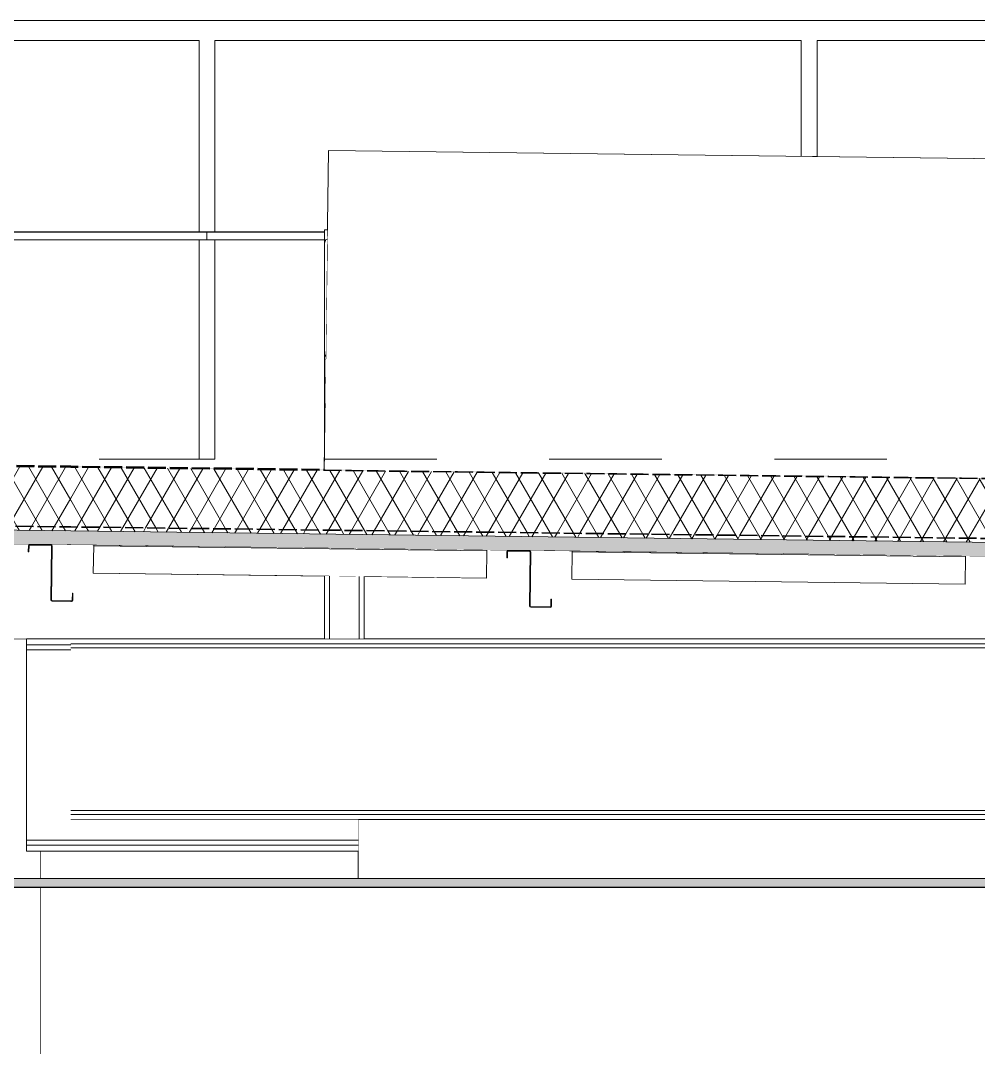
# Model space of a CAD drawing. Header units: millimetres. Extents: x -46169 to 228156, y -86316 to 18123.
# Drawn here: x 138213 to 140615, y -66386 to -63811 of the extents above; entities that cross this region are included whole.
import ezdxf

# ---------------------------------------------------------------- set-up
doc = ezdxf.new("R2010")
doc.units = ezdxf.units.MM
doc.header["$MEASUREMENT"] = 0
for name, pattern in [('Dashed', [2822.222233, 1411.111116, -1411.111116]), ('Hidden Line', [55, 45, -10]), ('Wipeout_Contour', [1000, 0, -1000])]:
    doc.linetypes.add(name, pattern=pattern)
for name, color, linetype, lineweight, true_color in [('0_Pen_No__105', 7, 'Continuous', 15, 0xa6a6a6), ('New_A-20-M_Ceiling_Pen_No__107', 7, 'Continuous', 15, 0xa6a6a6), ('New_A-20-M_Ceiling_Pen_No__29', 7, 'Continuous', 50, 0x2a2a2a), ('New_A-20-M_Roof_Pen_No__149', 7, 'Continuous', 0, 0x2a2a2a), ('New_A-20-M_Roof_Pen_No__162', 7, 'Continuous', 0, 0xe47200), ('New_A-20-M_Roof_Pen_No__63', 7, 'Continuous', 20, 0x606060), ('New_A-20-M_Roof_Pen_No__81', 7, 'Continuous', 20, 0x6a6a6a), ('New_A-25-M_Wall_Ext_Pen_No__64', 7, 'Continuous', 20, 0x606060)]:
    doc.layers.add(name, color=color, linetype=linetype, lineweight=lineweight, true_color=true_color)
for name, color, linetype in [('A-25-M_Wall_Int', 7, 'Continuous'), ('New_A-20-M_Ceiling', 7, 'Continuous'), ('New_A-20-M_Roof', 7, 'Continuous'), ('New_A-25-M_Wall_Ext', 7, 'Continuous'), ('New_A-25-M_Wall_Int', 7, 'Continuous'), ('S-280-M_COLUMN.IFC Import', 7, 'Continuous'), ('S-280-M_STRUCT_FRAME.IFC Import', 7, 'Continuous')]:
    doc.layers.add(name, color=color, linetype=linetype)
for name, color, linetype, lineweight in [('A-25-M_Wall_Int_Pen_No__87', 8, 'Continuous', 20), ('New_A-20-M_Roof_Pen_No__195', 7, 'Continuous', 35), ('New_A-20-M_Roof_Pen_No__4', 7, 'Continuous', 20), ('New_A-20-M_Roof_Pen_No__85', 8, 'Continuous', 20), ('New_A-25-M_Wall_Int_Pen_No__87', 8, 'Continuous', 20), ('S-280-M_COLUMN.IFC Import_Pen_No__88', 8, 'Continuous', 20), ('S-280-M_STRUCT_FRAME.IFC Import_Pen_No__1', 7, 'Continuous', 13), ('S-280-M_STRUCT_FRAME.IFC Import_Pen_No__160', 5, 'Continuous', 200), ('S-280-M_STRUCT_FRAME.IFC Import_Pen_No__90', 8, 'Continuous', 20)]:
    doc.layers.add(name, color=color, linetype=linetype, lineweight=lineweight)
pattern_1 = [(60, (104446.777, -81110.96), (-43.30127, 25), []), (120, (104446.777, -81110.96), (43.30127, 25), [])]

# ---------------------------------------------------------------- blocks, each defined once
blk = doc.blocks.new('Section Elem_63_1', base_point=(104446.8, -81111))
at = {"color": 254, "linetype": 'Wipeout_Contour', "lineweight": 0, "ltscale": 618911.57947}
blk.add_wipeout([(140190.4, -63861), (141700.4, -63861), (141700.4, -63811), (140190.4, -63811)], dxfattribs=at).dxf.layer = 'New_A-25-M_Wall_Ext'
at = {"layer": 'New_A-25-M_Wall_Ext_Pen_No__64', "linetype": 'Continuous'}
blk.add_line((140190.4, -63811), (141700.4, -63811), dxfattribs=at)
at = {"color": 254, "linetype": 'Wipeout_Contour', "lineweight": 0, "ltscale": 616443.728222}
blk.add_wipeout([(140210.4, -63861), (140170.4, -63861), (140170.4, -64151.7), (140210.4, -64152.2)], dxfattribs=at).dxf.layer = 'New_A-25-M_Wall_Ext'
at = {"layer": 'New_A-25-M_Wall_Ext_Pen_No__64', "linetype": 'Continuous'}
for p, q in [((140170.4, -64151.7), (140170.4, -63861)), ((140210.4, -63861), (141680.4, -63861)), ((140210.4, -64152.2), (140210.4, -63861))]:
    blk.add_line(p, q, dxfattribs=at)
blk = doc.blocks.new('Section Elem_64_1', base_point=(104446.8, -81111))
at = {"color": 254, "linetype": 'Wipeout_Contour', "lineweight": 0, "ltscale": 613414.682815}
blk.add_wipeout([(138680.4, -63861), (140190.4, -63861), (140190.4, -63811), (138680.4, -63811)], dxfattribs=at).dxf.layer = 'New_A-25-M_Wall_Ext'
at = {"color": 254, "linetype": 'Wipeout_Contour', "lineweight": 0, "ltscale": 764901.772865}
blk.add_wipeout([(138680.4, -64361), (138660.4, -64361), (138660.4, -64911), (138700.4, -64911), (138700.4, -64361)], dxfattribs=at).dxf.layer = 'New_A-25-M_Wall_Ext'
at = {"layer": 'New_A-25-M_Wall_Ext_Pen_No__64', "linetype": 'Continuous'}
for p, q in [((138680.4, -63811), (140190.4, -63811)), ((138660.4, -64911), (138660.4, -64361)), ((138660.4, -64911), (138700.4, -64911))]:
    blk.add_line(p, q, dxfattribs=at)
at = {"color": 254, "linetype": 'Wipeout_Contour', "lineweight": 0, "ltscale": 763992.624424}
blk.add_wipeout([(138660.4, -64341), (138680.4, -64341), (138700.4, -64341), (138700.4, -63861), (138660.4, -63861)], dxfattribs=at).dxf.layer = 'New_A-25-M_Wall_Ext'
at = {"color": 254, "linetype": 'Wipeout_Contour', "lineweight": 0, "ltscale": 612078.967182}
blk.add_wipeout([(138680.4, -64356), (138680.4, -64359.6), (138974.9, -64359.6), (138974.9, -64356)], dxfattribs=at).dxf.layer = 'New_A-25-M_Wall_Ext'
at = {"layer": 'New_A-25-M_Wall_Ext_Pen_No__64', "linetype": 'Continuous'}
for p, q in [((138660.4, -64341), (138660.4, -63861)), ((138700.4, -63861), (140170.4, -63861))]:
    blk.add_line(p, q, dxfattribs=at)
at = {"color": 254, "linetype": 'Wipeout_Contour', "lineweight": 0, "ltscale": 612071.682632}
blk.add_wipeout([(138680.4, -64351), (138680.4, -64356), (138974.9, -64356), (138974.9, -64351)], dxfattribs=at).dxf.layer = 'New_A-25-M_Wall_Ext'
at = {"color": 254, "linetype": 'Wipeout_Contour', "lineweight": 0, "ltscale": 612063.27165}
blk.add_wipeout([(138680.4, -64346), (138680.4, -64351), (138974.9, -64351), (138974.9, -64346)], dxfattribs=at).dxf.layer = 'New_A-25-M_Wall_Ext'
at = {"color": 254, "linetype": 'Wipeout_Contour', "lineweight": 0, "ltscale": 612055.987952}
blk.add_wipeout([(138680.4, -64342.3), (138680.4, -64346), (138974.9, -64346), (138974.9, -64342.3)], dxfattribs=at).dxf.layer = 'New_A-25-M_Wall_Ext'
at = {"color": 254, "linetype": 'Wipeout_Contour', "lineweight": 0, "ltscale": 612083.173052}
blk.add_wipeout([(138974.9, -64359.6), (138680.4, -64359.6), (138680.4, -64361), (138974.9, -64361)], dxfattribs=at).dxf.layer = 'New_A-25-M_Wall_Ext'
at = {"layer": 'New_A-25-M_Wall_Ext_Pen_No__64', "linetype": 'Continuous'}
for p, q in [((138974.9, -64361), (138680.4, -64361)), ((138700.4, -64911), (138700.4, -64361))]:
    blk.add_line(p, q, dxfattribs=at)
at = {"color": 254, "linetype": 'Wipeout_Contour', "lineweight": 0, "ltscale": 612051.782878}
blk.add_wipeout([(138680.4, -64341), (138680.4, -64342.3), (138974.9, -64342.3), (138974.9, -64341)], dxfattribs=at).dxf.layer = 'New_A-25-M_Wall_Ext'
at = {"layer": 'New_A-25-M_Wall_Ext_Pen_No__64', "linetype": 'Continuous'}
for p, q in [((138700.4, -64341), (138700.4, -63861)), ((138974.9, -64341), (138680.4, -64341))]:
    blk.add_line(p, q, dxfattribs=at)
blk = doc.blocks.new('Section Elem_65_1', base_point=(104446.8, -81111))
at = {"color": 254, "linetype": 'Wipeout_Contour', "lineweight": 0, "ltscale": 607928.09352}
blk.add_wipeout([(137170.4, -63861), (138680.4, -63861), (138680.4, -63811), (137170.4, -63811)], dxfattribs=at).dxf.layer = 'New_A-25-M_Wall_Ext'
at = {"color": 254, "linetype": 'Wipeout_Contour', "lineweight": 0, "ltscale": 758064.213529}
blk.add_wipeout([(137170.4, -64361), (137150.4, -64361), (137150.4, -64911), (137190.4, -64911), (137190.4, -64361)], dxfattribs=at).dxf.layer = 'New_A-25-M_Wall_Ext'
at = {"layer": 'New_A-25-M_Wall_Ext_Pen_No__64', "linetype": 'Continuous'}
for p, q in [((137170.4, -63811), (138680.4, -63811)), ((137150.4, -64911), (137150.4, -64361)), ((137150.4, -64911), (137190.4, -64911))]:
    blk.add_line(p, q, dxfattribs=at)
at = {"color": 254, "linetype": 'Wipeout_Contour', "lineweight": 0, "ltscale": 757146.855848}
blk.add_wipeout([(137150.4, -64341), (137170.4, -64341), (137190.4, -64341), (137190.4, -63861), (137150.4, -63861)], dxfattribs=at).dxf.layer = 'New_A-25-M_Wall_Ext'
at = {"color": 254, "linetype": 'Wipeout_Contour', "lineweight": 0, "ltscale": 608807.774308}
blk.add_wipeout([(137170.4, -64356), (137170.4, -64359.6), (138680.4, -64359.6), (138680.4, -64356)], dxfattribs=at).dxf.layer = 'New_A-25-M_Wall_Ext'
at = {"layer": 'New_A-25-M_Wall_Ext_Pen_No__64', "linetype": 'Continuous'}
for p, q in [((137150.4, -64341), (137150.4, -63861)), ((137190.4, -63861), (138660.4, -63861))]:
    blk.add_line(p, q, dxfattribs=at)
at = {"color": 254, "linetype": 'Wipeout_Contour', "lineweight": 0, "ltscale": 608800.450511}
blk.add_wipeout([(137170.4, -64351), (137170.4, -64356), (138680.4, -64356), (138680.4, -64351)], dxfattribs=at).dxf.layer = 'New_A-25-M_Wall_Ext'
at = {"color": 254, "linetype": 'Wipeout_Contour', "lineweight": 0, "ltscale": 608791.994182}
blk.add_wipeout([(137170.4, -64346), (137170.4, -64351), (138680.4, -64351), (138680.4, -64346)], dxfattribs=at).dxf.layer = 'New_A-25-M_Wall_Ext'
at = {"color": 254, "linetype": 'Wipeout_Contour', "lineweight": 0, "ltscale": 608784.671188}
blk.add_wipeout([(137170.4, -64342.3), (137170.4, -64346), (138680.4, -64346), (138680.4, -64342.3)], dxfattribs=at).dxf.layer = 'New_A-25-M_Wall_Ext'
at = {"color": 254, "linetype": 'Wipeout_Contour', "lineweight": 0, "ltscale": 608812.002872}
blk.add_wipeout([(137170.4, -64359.6), (137170.4, -64361), (138680.4, -64361), (138680.4, -64359.6)], dxfattribs=at).dxf.layer = 'New_A-25-M_Wall_Ext'
at = {"layer": 'New_A-25-M_Wall_Ext_Pen_No__64', "linetype": 'Continuous'}
for p, q in [((138680.4, -64361), (137170.4, -64361)), ((137190.4, -64911), (137190.4, -64361)), ((138680.4, -64359.6), (138680.4, -64356)), ((138680.4, -64361), (138680.4, -64359.6))]:
    blk.add_line(p, q, dxfattribs=at)
at = {"color": 254, "linetype": 'Wipeout_Contour', "lineweight": 0, "ltscale": 608780.443424}
blk.add_wipeout([(137170.4, -64341), (137170.4, -64342.3), (138680.4, -64342.3), (138680.4, -64341)], dxfattribs=at).dxf.layer = 'New_A-25-M_Wall_Ext'
at = {"layer": 'New_A-25-M_Wall_Ext_Pen_No__64', "linetype": 'Continuous'}
for p, q in [((137190.4, -64341), (137190.4, -63861)), ((138680.4, -64341), (137170.4, -64341)), ((138680.4, -64342.3), (138680.4, -64341)), ((138680.4, -64346), (138680.4, -64342.3)), ((138680.4, -64351), (138680.4, -64346)), ((138680.4, -64356), (138680.4, -64351))]:
    blk.add_line(p, q, dxfattribs=at)
blk = doc.blocks.new('Section Elem_123_1', base_point=(104446.8, -81111))
at = {"layer": 'New_A-20-M_Ceiling_Pen_No__107', "linetype": 'Continuous'}
for points in [[(138173.8, -65961), (138173.8, -65986), (138338.7, -65986), (138338.7, -65961)], [(138338.7, -65986), (142963.6, -65986), (142963.6, -65961), (138338.7, -65961)]]:
    blk.add_hatch(color=256, dxfattribs=at).paths.add_polyline_path(points)
at = {"layer": 'New_A-20-M_Ceiling_Pen_No__29', "linetype": 'Continuous', "flags": 128}
for points in [[(142963.6, -65961), (138338.7, -65961), (138173.8, -65961)], [(142963.6, -65986), (138338.7, -65986), (138173.8, -65986)]]:
    blk.add_lwpolyline(points, dxfattribs=at)
blk = doc.blocks.new('*X162', base_point=(104446.8, -81111))
at = {"layer": 'New_A-20-M_Roof_Pen_No__162', "linetype": 'Continuous'}
for points in [[(138497.6, -64930.7), (138347.6, -64928.8), (138347.6, -64930.8), (138497.6, -64932.7)], [(138797.6, -64934.5), (138647.6, -64932.6), (138647.6, -64934.6), (138797.6, -64936.5)], [(139097.6, -64938.3), (138947.6, -64936.4), (138947.6, -64938.4), (139097.6, -64940.3)], [(139397.6, -64942), (139247.6, -64940.2), (139247.6, -64942.2), (139397.6, -64944)], [(139697.6, -64945.8), (139547.6, -64943.9), (139547.6, -64945.9), (139697.6, -64947.8)], [(139997.6, -64949.6), (139847.6, -64947.7), (139847.6, -64949.7), (139997.6, -64951.6)], [(140297.6, -64953.3), (140147.6, -64951.5), (140147.6, -64953.5), (140297.6, -64955.3)], [(140597.6, -64957.1), (140447.6, -64955.2), (140447.6, -64957.2), (140597.6, -64959.1)]]:
    blk.add_hatch(color=256, dxfattribs=at).paths.add_polyline_path(points)
blk = doc.blocks.new('Section Elem_136_1', base_point=(104446.8, -81111))
at = {"layer": 'New_A-20-M_Roof_Pen_No__4', "linetype": 'Continuous'}
for p, q in [((137089.4, -65110), (138235.7, -65124.5)), ((138235.7, -65124.5), (138289.3, -65125.1))]:
    blk.add_line(p, q, dxfattribs=at)
at = {"color": 254, "linetype": 'Wipeout_Contour', "lineweight": 0, "ltscale": 622212.168335}
blk.add_wipeout([(144323.7, -65005.9), (144323.8, -65003.9), (138338.7, -64928.7), (138338.7, -64930.7)], dxfattribs=at).dxf.layer = 'New_A-20-M_Roof'
at = {"layer": 'New_A-20-M_Roof'}
blk.add_blockref('*X162', (104446.8, -81111), dxfattribs=at)
at = {"color": 254, "linetype": 'Wipeout_Contour', "lineweight": 0, "ltscale": 622337.563395}
blk.add_wipeout([(144321.8, -65155.9), (144323.7, -65005.9), (138338.7, -64930.7), (138338.7, -65080.7)], dxfattribs=at).dxf.layer = 'New_A-20-M_Roof'
at = {"layer": 'New_A-20-M_Roof_Pen_No__85', "linetype": 'Continuous'}
h = blk.add_hatch(dxfattribs=at)
h.set_pattern_fill('Batt_Insulation_0001', color=256, style=0, pattern_type=2)
h.set_pattern_definition(pattern_1)
h.paths.add_polyline_path([(144321.8, -65155.9), (144323.7, -65005.9), (138338.7, -64930.7), (138338.7, -65080.7)])
at = {"color": 254, "linetype": 'Wipeout_Contour', "lineweight": 0, "ltscale": 604431.398918}
blk.add_wipeout([(134572.8, -64881.4), (134572.7, -64883.4), (138338.7, -64930.7), (138338.7, -64928.7)], dxfattribs=at).dxf.layer = 'New_A-20-M_Roof'
at = {"color": 254, "linetype": 'Wipeout_Contour', "lineweight": 0, "ltscale": 622469.549209}
blk.add_wipeout([(144321.7, -65165.9), (144321.8, -65155.9), (138338.7, -65080.7), (138338.7, -65090.7)], dxfattribs=at).dxf.layer = 'New_A-20-M_Roof'
at = {"layer": 'New_A-20-M_Roof_Pen_No__81', "linetype": 'Continuous', "lineweight": 0, "true_color": 0x353535}
blk.add_hatch(color=250, dxfattribs=at).paths.add_polyline_path([(138338.7, -65125.7), (144321.3, -65200.9), (144321.7, -65165.9), (138338.7, -65090.7)])
at = {"layer": 'New_A-20-M_Roof_Pen_No__85', "linetype": 'Continuous'}
h = blk.add_hatch(dxfattribs=at)
h.set_pattern_fill('Batt_Insulation_0001', color=256, style=0, pattern_type=2)
h.set_pattern_definition(pattern_1)
h.paths.add_polyline_path([(144321.7, -65165.9), (144321.8, -65155.9), (138338.7, -65080.7), (138338.7, -65090.7)])
at = {"layer": 'New_A-20-M_Roof_Pen_No__4', "linetype": 'Continuous'}
for p, q in [((139435.6, -65139.5), (139489.2, -65140.2)), ((139489.2, -65140.2), (140635.5, -65154.6))]:
    blk.add_line(p, q, dxfattribs=at)
at = {"layer": 'New_A-20-M_Roof_Pen_No__4', "linetype": 'Continuous', "flags": 128}
blk.add_lwpolyline([(138289.3, -65125.1), (138338.7, -65125.7), (139435.6, -65139.5)], dxfattribs=at)
at = {"color": 254, "linetype": 'Wipeout_Contour', "lineweight": 0, "ltscale": 604560.403641}
blk.add_wipeout([(134572.7, -64883.4), (134570.8, -65033.4), (138338.7, -65080.7), (138338.7, -64930.7)], dxfattribs=at).dxf.layer = 'New_A-20-M_Roof'
at = {"layer": 'New_A-20-M_Roof_Pen_No__85', "linetype": 'Continuous'}
h = blk.add_hatch(dxfattribs=at)
h.set_pattern_fill('Batt_Insulation_0001', color=256, style=0, pattern_type=2)
h.set_pattern_definition(pattern_1)
h.paths.add_polyline_path([(134572.7, -64883.4), (134570.8, -65033.4), (138338.7, -65080.7), (138338.7, -64930.7)])
at = {"layer": 'New_A-20-M_Roof_Pen_No__195', "linetype": 'Hidden Line', "flags": 128}
for points in [[(134572.7, -64883.4), (138338.7, -64930.7), (144323.7, -65005.9)], [(134572.8, -64881.4), (138338.7, -64928.7), (144323.8, -65003.9)]]:
    blk.add_lwpolyline(points, dxfattribs=at)
at = {"color": 254, "linetype": 'Wipeout_Contour', "lineweight": 0, "ltscale": 604696.195733}
blk.add_wipeout([(134570.8, -65033.4), (134570.7, -65043.4), (138338.7, -65090.7), (138338.7, -65080.7)], dxfattribs=at).dxf.layer = 'New_A-20-M_Roof'
at = {"layer": 'New_A-20-M_Roof_Pen_No__81', "linetype": 'Continuous', "lineweight": 0, "true_color": 0x353535}
blk.add_hatch(color=250, dxfattribs=at).paths.add_polyline_path([(134570.7, -65043.4), (134570.3, -65078.4), (138338.7, -65125.7), (138338.7, -65090.7)])
at = {"layer": 'New_A-20-M_Roof_Pen_No__85', "linetype": 'Continuous'}
h = blk.add_hatch(dxfattribs=at)
h.set_pattern_fill('Batt_Insulation_0001', color=256, style=0, pattern_type=2)
h.set_pattern_definition(pattern_1)
h.paths.add_polyline_path([(134570.8, -65033.4), (134570.7, -65043.4), (138338.7, -65090.7), (138338.7, -65080.7)])
at = {"layer": 'New_A-20-M_Roof_Pen_No__149', "linetype": 'Continuous', "flags": 128}
blk.add_lwpolyline([(134570.7, -65043.4), (138338.7, -65090.7), (144321.7, -65165.9)], dxfattribs=at)
at = {"layer": 'New_A-20-M_Roof_Pen_No__195', "linetype": 'Hidden Line', "flags": 128}
blk.add_lwpolyline([(134570.8, -65033.4), (138338.7, -65080.7), (144321.8, -65155.9)], dxfattribs=at)
blk = doc.blocks.new('Section Elem_145_1', base_point=(104446.8, -81111))
at = {"color": 254, "linetype": 'Wipeout_Contour', "lineweight": 0, "ltscale": 618050.393806}
blk.add_wipeout([(138974.6, -64936.7), (141774.4, -64971.9), (141784.5, -64172), (138984.7, -64136.8)], dxfattribs=at).dxf.layer = 'New_A-20-M_Roof'
at = {"layer": 'New_A-20-M_Roof_Pen_No__63', "linetype": 'Continuous'}
for p, q in [((138974.6, -64936.7), (138984.7, -64136.8)), ((138984.7, -64136.8), (141784.5, -64172)), ((141774.4, -64971.9), (141784.5, -64172))]:
    blk.add_line(p, q, dxfattribs=at)
blk = doc.blocks.new('Section Elem_195_1', base_point=(104446.8, -81111))
at = {"color": 254, "linetype": 'Wipeout_Contour', "lineweight": 0, "ltscale": 1683210.002695484}
blk.add_wipeout([(138173.8, -65951.3), (138177.7, -65951.3), (138177.7, -65961), (138264, -65961), (138264, -65894.1), (138228.2, -65894.1), (138228.2, -65376.6), (138228.2, -65361), (138177.7, -65361), (138177.7, -65378.3), (138173.8, -65378.3)], dxfattribs=at).dxf.layer = 'New_A-25-M_Wall_Int'
at = {"color": 254, "linetype": 'Wipeout_Contour', "lineweight": 0, "ltscale": 615258.136484}
blk.add_wipeout([(138264, -65986), (138173.8, -65986), (138173.8, -68961), (138264, -68961)], dxfattribs=at).dxf.layer = 'New_A-25-M_Wall_Int'
at = {"layer": 'New_A-25-M_Wall_Int_Pen_No__87', "linetype": 'Continuous'}
for p, q in [((138177.7, -65361), (138228.2, -65361)), ((138264, -65894.1), (138264, -65961)), ((138264, -65986), (138264, -68961))]:
    blk.add_line(p, q, dxfattribs=at)
blk = doc.blocks.new('Section Elem_200_1', base_point=(104446.8, -81111))
at = {"color": 254, "linetype": 'Wipeout_Contour', "lineweight": 0, "ltscale": 22483667.79393742}
blk.add_wipeout([(134177.7, -65361), (138974.9, -65361), (138974.9, -65203.7), (138395.4, -65196.5), (138396.3, -65126.5), (138289.3, -65125.1), (138291.5, -65126.1), (138292.5, -65128.4), (138290.7, -65264), (138291.2, -65265.1), (138292.3, -65265.6), (138340.9, -65266.2), (138342.1, -65265.7), (138342.5, -65264.6), (138342.8, -65246.8), (138344.4, -65246.8), (138344.1, -65264.6), (138343.2, -65266.9), (138340.9, -65267.8), (138292.3, -65267.2), (138290.1, -65266.2), (138289.2, -65263.9), (138290.9, -65128.3), (138290.4, -65127.2), (138289.3, -65126.7), (138235.7, -65126.1), (138234.5, -65126.5), (138234.1, -65127.6), (138233.9, -65143.4), (138232.3, -65143.4), (138232.5, -65127.6), (138233.4, -65125.4), (138235.7, -65124.5), (137089.4, -65110), (137091.6, -65111), (137092.5, -65113.3), (137090.8, -65248.9), (137091.3, -65250), (137092.4, -65250.5), (137141, -65251.1), (137142.2, -65250.7), (137142.6, -65249.5), (137142.9, -65231.7), (137144.5, -65231.7), (137144.2, -65249.5), (137143.3, -65251.8), (137141, -65252.7), (137092.4, -65252.1), (137090.2, -65251.1), (137089.2, -65248.9), (137090.9, -65113.3), (137090.5, -65112.1), (137089.4, -65111.6), (137035.8, -65111), (137034.6, -65111.4), (137034.2, -65112.6), (137034, -65128.4), (137032.4, -65128.3), (137032.6, -65112.5), (137033.5, -65110.3), (137035.8, -65109.4), (135889.5, -65095), (135891.7, -65095.9), (135892.6, -65098.2), (135890.9, -65233.8), (135891.4, -65234.9), (135892.5, -65235.4), (135941.1, -65236), (135942.3, -65235.6), (135942.7, -65234.4), (135943, -65216.6), (135944.6, -65216.7), (135944.3, -65234.5), (135943.4, -65236.7), (135941.1, -65237.6), (135892.5, -65237), (135890.2, -65236.1), (135889.3, -65233.8), (135891, -65098.2), (135890.6, -65097.1), (135889.5, -65096.6), (135835.9, -65095.9), (135834.7, -65096.3), (135834.2, -65097.5), (135834, -65113.3), (135832.4, -65113.3), (135832.6, -65097.5), (135833.6, -65095.2), (135835.9, -65094.3), (134689.6, -65079.9), (134691.8, -65080.9), (134692.7, -65083.1), (134691, -65218.7), (134691.5, -65219.9), (134692.6, -65220.3), (134741.2, -65220.9), (134742.3, -65220.5), (134742.8, -65219.4), (134743.1, -65201.6), (134744.7, -65201.6), (134744.4, -65219.4), (134743.5, -65221.6), (134741.2, -65222.5), (134692.6, -65221.9), (134690.3, -65221), (134689.4, -65218.7), (134691.1, -65083.1), (134690.7, -65082), (134689.6, -65081.5), (134636, -65080.8), (134634.8, -65081.3), (134634.3, -65082.4), (134634.1, -65098.2), (134632.5, -65098.2), (134632.7, -65082.4), (134633.7, -65080.1), (134636, -65079.2), (134572.8, -65078.4), (134525.9, -65079), (134528.2, -65079.9), (134529.2, -65082.2), (134529.4, -65098), (134527.8, -65098), (134527.6, -65082.2), (134527.1, -65081.1), (134525.9, -65080.6), (134472.3, -65081.3), (134471.2, -65081.8), (134470.8, -65082.9), (134472.5, -65218.5), (134471.6, -65220.8), (134469.3, -65221.7), (134420.7, -65222.3), (134418.4, -65221.4), (134417.5, -65219.2), (134417.2, -65201.4), (134418.8, -65201.4), (134419.1, -65219.2), (134419.6, -65220.3), (134420.7, -65220.7), (134469.3, -65220.1), (134470.4, -65219.6), (134470.9, -65218.5), (134469.2, -65082.9), (134470.1, -65080.6), (134472.3, -65079.7), (134365.2, -65081), (134366.1, -65151), (134177.7, -65153.4)], dxfattribs=at).dxf.layer = 'New_A-25-M_Wall_Int'
at = {"color": 254, "linetype": 'Wipeout_Contour', "lineweight": 0, "ltscale": 614147.20256}
blk.add_wipeout([(139059.5, -65894.1), (138264, -65894.1), (138264, -65961), (139059.5, -65961)], dxfattribs=at).dxf.layer = 'New_A-25-M_Wall_Int'
at = {"color": 254, "linetype": 'Wipeout_Contour', "lineweight": 0, "ltscale": 1573321.492168021}
blk.add_wipeout([(142963.6, -65986), (138264, -65986), (138264, -68961), (142963.6, -68961), (142963.6, -68261), (142887, -68261), (142879, -68243.8), (142879, -67639.1), (142887, -67622), (142963.6, -67622)], dxfattribs=at).dxf.layer = 'New_A-25-M_Wall_Int'
blk = doc.blocks.new('Section Elem_215_1', base_point=(104446.8, -81111))
at = {"color": 254, "linetype": 'Wipeout_Contour', "lineweight": 0, "ltscale": 615543.060605}
blk.add_wipeout([(139059.5, -65814.4), (139059.5, -65961), (139074.5, -65961), (139074.5, -65814.4)], dxfattribs=at).dxf.layer = 'A-25-M_Wall_Int'
at = {"layer": 'A-25-M_Wall_Int_Pen_No__87', "linetype": 'Continuous'}
blk.add_line((139059.5, -65961), (139059.5, -65814.4), dxfattribs=at)
blk = doc.blocks.new('Section Elem_216_1', base_point=(104446.8, -81111))
at = {"color": 254, "linetype": 'Wipeout_Contour', "lineweight": 0, "ltscale": 11131784.72488784}
blk.add_wipeout([(139074.9, -65205), (139074.9, -65361), (141674.5, -65361), (141674.5, -65167.7), (141657.9, -65167.5), (141657.8, -65169.5), (141657, -65237.5), (140795.1, -65226.6), (140795.9, -65158.6), (140795.9, -65156.6), (140689.1, -65155.3), (140691.4, -65156.3), (140692.3, -65158.5), (140690.6, -65294.1), (140691, -65295.3), (140692.1, -65295.7), (140740.7, -65296.3), (140741.9, -65295.9), (140742.4, -65294.8), (140742.6, -65277), (140744.2, -65277), (140744, -65294.8), (140743, -65297), (140740.7, -65297.9), (140692.1, -65297.3), (140689.9, -65296.4), (140689, -65294.1), (140690.7, -65158.5), (140690.2, -65157.4), (140689.1, -65156.9), (140635.5, -65156.2), (140634.4, -65156.7), (140633.9, -65157.8), (140633.7, -65173.6), (140632.1, -65173.6), (140632.3, -65157.8), (140633.2, -65155.5), (140635.5, -65154.6), (140582.1, -65153.9), (140581.2, -65223.9), (139595.3, -65211.5), (139596.2, -65141.6), (139489.2, -65140.2), (139491.5, -65141.2), (139492.4, -65143.4), (139490.7, -65279), (139491.1, -65280.2), (139492.2, -65280.7), (139540.8, -65281.3), (139542, -65280.8), (139542.5, -65279.7), (139542.7, -65261.9), (139544.3, -65261.9), (139544.1, -65279.7), (139543.1, -65282), (139540.8, -65282.9), (139492.2, -65282.3), (139490, -65281.3), (139489.1, -65279), (139490.8, -65143.4), (139490.3, -65142.3), (139489.2, -65141.8), (139435.6, -65141.1), (139434.4, -65141.6), (139434, -65142.7), (139433.8, -65158.5), (139432.2, -65158.5), (139432.4, -65142.7), (139433.3, -65140.4), (139435.6, -65139.5), (139382.2, -65138.9), (139381.3, -65208.9)], dxfattribs=at).dxf.layer = 'A-25-M_Wall_Int'
at = {"color": 254, "linetype": 'Wipeout_Contour', "lineweight": 0, "ltscale": 620277.411305}
blk.add_wipeout([(139074.5, -65814.4), (139074.5, -65961), (141674.5, -65961), (141674.5, -65814.4)], dxfattribs=at).dxf.layer = 'A-25-M_Wall_Int'
blk = doc.blocks.new('Section Elem_448_1', base_point=(104446.8, -81111))
at = {"color": 254, "linetype": 'Wipeout_Contour', "lineweight": 0, "ltscale": 613614.281172}
blk.add_wipeout([(138396.3, -65128.5), (139382.2, -65140.9), (139382.2, -65138.9), (138396.3, -65126.5)], dxfattribs=at).dxf.layer = 'S-280-M_STRUCT_FRAME.IFC Import'
at = {"color": 254, "linetype": 'Wipeout_Contour', "lineweight": 0, "ltscale": 613672.154471}
blk.add_wipeout([(138395.4, -65196.5), (139381.3, -65208.9), (139382.2, -65140.9), (138396.3, -65128.5)], dxfattribs=at).dxf.layer = 'S-280-M_STRUCT_FRAME.IFC Import'
at = {"layer": 'S-280-M_STRUCT_FRAME.IFC Import_Pen_No__90', "linetype": 'Continuous'}
for p, q in [((138396.3, -65128.5), (138395.4, -65196.5)), ((138396.3, -65126.5), (138396.3, -65128.5)), ((138396.3, -65128.5), (139382.2, -65140.9)), ((139381.3, -65208.9), (139382.2, -65140.9)), ((139382.2, -65140.9), (139382.2, -65138.9)), ((138395.4, -65196.5), (139381.3, -65208.9))]:
    blk.add_line(p, q, dxfattribs=at)
blk = doc.blocks.new('Section Elem_450_1', base_point=(104446.8, -81111))
at = {"color": 254, "linetype": 'Wipeout_Contour', "lineweight": 0, "ltscale": 617988.569093}
blk.add_wipeout([(139596.2, -65143.5), (140582.1, -65155.9), (140582.1, -65153.9), (139596.2, -65141.6)], dxfattribs=at).dxf.layer = 'S-280-M_STRUCT_FRAME.IFC Import'
at = {"color": 254, "linetype": 'Wipeout_Contour', "lineweight": 0, "ltscale": 618046.032807}
blk.add_wipeout([(139595.3, -65211.5), (140581.2, -65223.9), (140582.1, -65155.9), (139596.2, -65143.5)], dxfattribs=at).dxf.layer = 'S-280-M_STRUCT_FRAME.IFC Import'
at = {"layer": 'S-280-M_STRUCT_FRAME.IFC Import_Pen_No__90', "linetype": 'Continuous'}
for p, q in [((139596.2, -65143.5), (139595.3, -65211.5)), ((139596.2, -65141.6), (139596.2, -65143.5)), ((140582.1, -65155.9), (139596.2, -65143.5)), ((140581.2, -65223.9), (140582.1, -65155.9)), ((140582.1, -65155.9), (140582.1, -65153.9)), ((140581.2, -65223.9), (139595.3, -65211.5))]:
    blk.add_line(p, q, dxfattribs=at)
blk = doc.blocks.new('Section Elem_464_1', base_point=(104446.8, -81111))
at = {"color": 254, "linetype": 'Wipeout_Contour', "lineweight": 0, "ltscale": 620779.929202}
blk.add_wipeout([(138338.7, -65383.9), (138338.7, -65791.5), (142963.6, -65791.5), (142963.6, -65383.9)], dxfattribs=at).dxf.layer = 'S-280-M_STRUCT_FRAME.IFC Import'
at = {"color": 254, "linetype": 'Wipeout_Contour', "lineweight": 0, "ltscale": 620429.268513}
blk.add_wipeout([(138338.7, -65376.6), (138338.7, -65383.9), (142963.6, -65383.9), (142963.6, -65376.6)], dxfattribs=at).dxf.layer = 'S-280-M_STRUCT_FRAME.IFC Import'
at = {"color": 254, "linetype": 'Wipeout_Contour', "lineweight": 0, "ltscale": 621130.619633}
blk.add_wipeout([(138338.7, -65791.5), (138338.7, -65798.7), (142963.6, -65798.7), (142963.6, -65791.5)], dxfattribs=at).dxf.layer = 'S-280-M_STRUCT_FRAME.IFC Import'
at = {"color": 254, "linetype": 'Wipeout_Contour', "lineweight": 0, "ltscale": 620407.442636}
blk.add_wipeout([(138338.7, -65373.7), (142963.6, -65373.7), (142963.6, -65361), (138338.7, -65361)], dxfattribs=at).dxf.layer = 'S-280-M_STRUCT_FRAME.IFC Import'
at = {"color": 254, "linetype": 'Wipeout_Contour', "lineweight": 0, "ltscale": 621139.26509}
blk.add_wipeout([(138338.7, -65801.7), (142963.6, -65801.7), (142963.6, -65798.7), (138338.7, -65798.7)], dxfattribs=at).dxf.layer = 'S-280-M_STRUCT_FRAME.IFC Import'
at = {"color": 254, "linetype": 'Wipeout_Contour', "lineweight": 0, "ltscale": 620420.668113}
blk.add_wipeout([(138338.7, -65376.6), (142963.6, -65376.6), (142963.6, -65373.7), (138338.7, -65373.7)], dxfattribs=at).dxf.layer = 'S-280-M_STRUCT_FRAME.IFC Import'
at = {"color": 254, "linetype": 'Wipeout_Contour', "lineweight": 0, "ltscale": 621152.563411}
blk.add_wipeout([(142963.6, -65801.7), (138338.7, -65801.7), (138338.7, -65814.4), (142963.6, -65814.4)], dxfattribs=at).dxf.layer = 'S-280-M_STRUCT_FRAME.IFC Import'
at = {"layer": 'S-280-M_STRUCT_FRAME.IFC Import_Pen_No__90', "linetype": 'Continuous'}
for p, q in [((142963.6, -65361), (138338.7, -65361)), ((142963.6, -65373.7), (138338.7, -65373.7)), ((142963.6, -65383.9), (138338.7, -65383.9)), ((142963.6, -65791.5), (138338.7, -65791.5)), ((142963.6, -65801.7), (138338.7, -65801.7)), ((142963.6, -65814.4), (138338.7, -65814.4))]:
    blk.add_line(p, q, dxfattribs=at)
blk = doc.blocks.new('Section Elem_465_1', base_point=(104446.8, -81111))
at = {"color": 254, "linetype": 'Wipeout_Contour', "lineweight": 0, "ltscale": 919961.765254}
blk.add_wipeout([(138228.2, -65389.3), (138228.2, -65865.8), (139059.5, -65865.8), (139059.5, -65814.4), (138338.7, -65814.4), (138338.7, -65389.3)], dxfattribs=at).dxf.layer = 'S-280-M_STRUCT_FRAME.IFC Import'
at = {"color": 254, "linetype": 'Wipeout_Contour', "lineweight": 0, "ltscale": 764860.802116}
blk.add_wipeout([(138338.7, -65380.3), (138228.2, -65380.3), (138228.2, -65389.3), (138338.7, -65389.3), (138338.7, -65383.9)], dxfattribs=at).dxf.layer = 'S-280-M_STRUCT_FRAME.IFC Import'
at = {"color": 254, "linetype": 'Wipeout_Contour', "lineweight": 0, "ltscale": 613984.237322}
blk.add_wipeout([(138228.2, -65865.8), (138228.2, -65874.7), (139059.5, -65874.7), (139059.5, -65865.8)], dxfattribs=at).dxf.layer = 'S-280-M_STRUCT_FRAME.IFC Import'
at = {"color": 254, "linetype": 'Wipeout_Contour', "lineweight": 0, "ltscale": 764829.251884}
blk.add_wipeout([(138228.2, -65361), (138228.2, -65376.6), (138338.7, -65376.6), (138338.7, -65373.7), (138338.7, -65361)], dxfattribs=at).dxf.layer = 'S-280-M_STRUCT_FRAME.IFC Import'
at = {"color": 254, "linetype": 'Wipeout_Contour', "lineweight": 0, "ltscale": 613995.137684}
blk.add_wipeout([(138228.2, -65874.7), (138228.2, -65878.5), (139059.5, -65878.5), (139059.5, -65874.7)], dxfattribs=at).dxf.layer = 'S-280-M_STRUCT_FRAME.IFC Import'
at = {"layer": 'S-280-M_STRUCT_FRAME.IFC Import_Pen_No__90', "linetype": 'Continuous'}
for p, q in [((138228.2, -65361), (138228.2, -65376.6)), ((138228.2, -65361), (138338.7, -65361)), ((138228.2, -65376.6), (138228.2, -65380.3)), ((138228.2, -65376.6), (138338.7, -65376.6)), ((138228.2, -65380.3), (138228.2, -65389.3)), ((138228.2, -65389.3), (138338.7, -65389.3))]:
    blk.add_line(p, q, dxfattribs=at)
at = {"color": 254, "linetype": 'Wipeout_Contour', "lineweight": 0, "ltscale": 614011.723772}
blk.add_wipeout([(139059.5, -65878.5), (138228.2, -65878.5), (138228.2, -65894.1), (139059.5, -65894.1)], dxfattribs=at).dxf.layer = 'S-280-M_STRUCT_FRAME.IFC Import'
at = {"layer": 'S-280-M_STRUCT_FRAME.IFC Import_Pen_No__90', "linetype": 'Continuous'}
for p, q in [((138228.2, -65389.3), (138228.2, -65865.8)), ((138228.2, -65865.8), (139059.5, -65865.8)), ((138228.2, -65865.8), (138228.2, -65874.7)), ((138228.2, -65874.7), (138228.2, -65878.5)), ((138228.2, -65878.5), (138228.2, -65894.1)), ((138228.2, -65878.5), (139059.5, -65878.5)), ((138228.2, -65894.1), (139059.5, -65894.1))]:
    blk.add_line(p, q, dxfattribs=at)
blk = doc.blocks.new('Section Elem_478_1', base_point=(104446.8, -81111))
at = {"layer": 'S-280-M_STRUCT_FRAME.IFC Import_Pen_No__160', "linetype": 'Continuous', "lineweight": 0, "true_color": 0x00007f}
for points in [[(138232.3, -65143.4), (138233.9, -65143.4), (138234.1, -65127.6), (138234.5, -65126.5), (138235.7, -65126.1), (138289.3, -65126.7), (138290.4, -65127.2), (138290.9, -65128.3), (138289.2, -65263.9), (138290.1, -65266.2), (138292.3, -65267.2), (138338.7, -65267.8), (138338.7, -65266.2), (138292.3, -65265.6), (138291.2, -65265.1), (138290.8, -65264), (138292.5, -65128.4), (138291.5, -65126.1), (138289.3, -65125.1), (138235.7, -65124.5), (138233.4, -65125.4), (138232.5, -65127.6)], [(138338.7, -65266.2), (138338.7, -65267.8), (138340.9, -65267.8), (138343.2, -65266.9), (138344.1, -65264.6), (138344.4, -65246.8), (138342.8, -65246.8), (138342.5, -65264.6), (138342.1, -65265.7), (138340.9, -65266.2)]]:
    blk.add_hatch(color=176, dxfattribs=at).paths.add_polyline_path(points)
at = {"layer": 'S-280-M_STRUCT_FRAME.IFC Import_Pen_No__1', "linetype": 'Continuous'}
for p, q in [((138232.3, -65143.4), (138233.9, -65143.4)), ((138235.7, -65124.5), (138233.4, -65125.4)), ((138289.3, -65125.1), (138291.5, -65126.1)), ((138342.8, -65246.8), (138344.4, -65246.8))]:
    blk.add_line(p, q, dxfattribs=at)
at = {"layer": 'S-280-M_STRUCT_FRAME.IFC Import_Pen_No__1', "linetype": 'Continuous', "flags": 128}
for points in [[(138233.4, -65125.4), (138232.5, -65127.6), (138232.3, -65143.4)], [(138234.5, -65126.5), (138234.1, -65127.6), (138233.9, -65143.4)], [(138290.4, -65127.2), (138289.3, -65126.7), (138235.7, -65126.1), (138234.5, -65126.5)], [(138290.4, -65127.2), (138290.9, -65128.3), (138289.2, -65263.9), (138290.1, -65266.2)], [(138291.5, -65126.1), (138292.5, -65128.4), (138290.8, -65264), (138291.2, -65265.1)], [(138342.8, -65246.8), (138342.5, -65264.6), (138342.1, -65265.7)], [(138344.4, -65246.8), (138344.1, -65264.6), (138343.2, -65266.9)], [(138290.1, -65266.2), (138292.3, -65267.2), (138338.7, -65267.8), (138340.9, -65267.8), (138343.2, -65266.9)], [(138291.2, -65265.1), (138292.3, -65265.6), (138338.7, -65266.2), (138340.9, -65266.2), (138342.1, -65265.7)]]:
    blk.add_lwpolyline(points, dxfattribs=at)
blk = doc.blocks.new('Section Elem_493_1', base_point=(104446.8, -81111))
at = {"layer": 'S-280-M_STRUCT_FRAME.IFC Import_Pen_No__160', "linetype": 'Continuous', "lineweight": 0, "true_color": 0x00007f}
blk.add_hatch(color=176, dxfattribs=at).paths.add_polyline_path([(139540.8, -65282.9), (139543.1, -65282), (139544.1, -65279.7), (139544.3, -65261.9), (139542.7, -65261.9), (139542.5, -65279.7), (139542, -65280.8), (139540.8, -65281.3), (139492.2, -65280.7), (139491.1, -65280.2), (139490.7, -65279), (139492.4, -65143.4), (139491.5, -65141.2), (139489.2, -65140.2), (139435.6, -65139.5), (139433.3, -65140.4), (139432.4, -65142.7), (139432.2, -65158.5), (139433.8, -65158.5), (139434, -65142.7), (139434.4, -65141.6), (139435.6, -65141.1), (139489.2, -65141.8), (139490.3, -65142.3), (139490.8, -65143.4), (139489.1, -65279), (139490, -65281.3), (139492.2, -65282.3)])
at = {"layer": 'S-280-M_STRUCT_FRAME.IFC Import_Pen_No__1', "linetype": 'Continuous'}
for p, q in [((139435.6, -65139.5), (139433.3, -65140.4)), ((139489.2, -65140.2), (139491.5, -65141.2)), ((139432.2, -65158.5), (139433.8, -65158.5)), ((139542.7, -65261.9), (139544.3, -65261.9))]:
    blk.add_line(p, q, dxfattribs=at)
at = {"layer": 'S-280-M_STRUCT_FRAME.IFC Import_Pen_No__1', "linetype": 'Continuous', "flags": 128}
for points in [[(139433.3, -65140.4), (139432.4, -65142.7), (139432.2, -65158.5)], [(139434.4, -65141.6), (139434, -65142.7), (139433.8, -65158.5)], [(139490.3, -65142.3), (139489.2, -65141.8), (139435.6, -65141.1), (139434.4, -65141.6)], [(139490.3, -65142.3), (139490.8, -65143.4), (139489.1, -65279), (139490, -65281.3)], [(139491.5, -65141.2), (139492.4, -65143.4), (139490.7, -65279), (139491.1, -65280.2)], [(139542.7, -65261.9), (139542.5, -65279.7), (139542, -65280.8)], [(139544.3, -65261.9), (139544.1, -65279.7), (139543.1, -65282)], [(139490, -65281.3), (139492.2, -65282.3), (139540.8, -65282.9), (139543.1, -65282)], [(139491.1, -65280.2), (139492.2, -65280.7), (139540.8, -65281.3), (139542, -65280.8)]]:
    blk.add_lwpolyline(points, dxfattribs=at)
at = {"layer": 'S-280-M_STRUCT_FRAME.IFC Import_Pen_No__90', "linetype": 'Continuous'}
for p, q in [((139435.6, -65141.1), (139435.6, -65141.1)), ((139492.2, -65280.7), (139492.2, -65280.7))]:
    blk.add_line(p, q, dxfattribs=at)
blk = doc.blocks.new('Section Elem_502_1', base_point=(104446.8, -81111))
at = {"color": 254, "linetype": 'Wipeout_Contour', "lineweight": 0, "ltscale": 459953.718653}
blk.add_wipeout([(138978.1, -64661), (138974.9, -64661), (138974.9, -64915.5)], dxfattribs=at).dxf.layer = 'S-280-M_COLUMN.IFC Import'
at = {"color": 254, "linetype": 'Wipeout_Contour', "lineweight": 0, "ltscale": 614183.44662}
blk.add_wipeout([(138974.9, -65203.7), (138974.9, -65361), (138978.6, -65361), (138978.6, -65203.8)], dxfattribs=at).dxf.layer = 'S-280-M_COLUMN.IFC Import'
at = {"color": 254, "linetype": 'Wipeout_Contour', "lineweight": 0, "ltscale": 614533.181044}
blk.add_wipeout([(139071.2, -65205), (139071.2, -65361), (139074.9, -65361), (139074.9, -65205)], dxfattribs=at).dxf.layer = 'S-280-M_COLUMN.IFC Import'
at = {"layer": 'S-280-M_COLUMN.IFC Import_Pen_No__88', "linetype": 'Continuous'}
for p, q in [((138974.9, -64661), (138974.9, -64915.5)), ((138978.1, -64661), (138974.9, -64661))]:
    blk.add_line(p, q, dxfattribs=at)
at = {"color": 254, "linetype": 'Wipeout_Contour', "lineweight": 0, "ltscale": 614510.302332}
blk.add_wipeout([(139062.3, -65204.8), (139062.3, -65361), (139071.2, -65361), (139071.2, -65205)], dxfattribs=at).dxf.layer = 'S-280-M_COLUMN.IFC Import'
at = {"color": 254, "linetype": 'Wipeout_Contour', "lineweight": 0, "ltscale": 614358.314123}
blk.add_wipeout([(138987.5, -65203.9), (138987.5, -65361), (139062.3, -65361), (139062.3, -65204.8)], dxfattribs=at).dxf.layer = 'S-280-M_COLUMN.IFC Import'
at = {"layer": 'S-280-M_COLUMN.IFC Import_Pen_No__88', "linetype": 'Continuous'}
for p, q in [((139062.3, -65204.8), (139062.3, -65361)), ((139074.9, -65205), (139074.9, -65361))]:
    blk.add_line(p, q, dxfattribs=at)
at = {"color": 254, "linetype": 'Wipeout_Contour', "lineweight": 0, "ltscale": 614206.322999}
blk.add_wipeout([(138978.6, -65203.8), (138978.6, -65361), (138987.5, -65361), (138987.5, -65203.9)], dxfattribs=at).dxf.layer = 'S-280-M_COLUMN.IFC Import'
at = {"layer": 'S-280-M_COLUMN.IFC Import_Pen_No__88', "linetype": 'Continuous'}
for p, q in [((138974.9, -65203.7), (138974.9, -65361)), ((138987.5, -65203.9), (138987.5, -65361))]:
    blk.add_line(p, q, dxfattribs=at)
blk = doc.blocks.new('Section Elem_503_1', base_point=(104446.8, -81111))
at = {"color": 254, "linetype": 'Wipeout_Contour', "lineweight": 0, "ltscale": 612607.352315}
blk.add_wipeout([(138974.9, -64368.9), (138978.6, -64360.2), (138978.6, -64336), (138974.9, -64336)], dxfattribs=at).dxf.layer = 'S-280-M_COLUMN.IFC Import'
at = {"color": 254, "linetype": 'Wipeout_Contour', "lineweight": 0, "ltscale": 612616.216881}
blk.add_wipeout([(138978.6, -64336), (138978.6, -64360.2), (138981.9, -64358.8), (138982.2, -64336)], dxfattribs=at).dxf.layer = 'S-280-M_COLUMN.IFC Import'
at = {"layer": 'S-280-M_COLUMN.IFC Import_Pen_No__88', "linetype": 'Continuous'}
for p, q in [((138974.9, -64336), (138974.9, -64368.9)), ((138978.6, -64336), (138974.9, -64336)), ((138982.2, -64336), (138978.6, -64336))]:
    blk.add_line(p, q, dxfattribs=at)
blk = doc.blocks.new('Section Elem_506_1', base_point=(104446.8, -81111))
at = {"color": 254, "linetype": 'Wipeout_Contour', "lineweight": 0, "ltscale": 766140.981862}
blk.add_wipeout([(138974.9, -64656.1), (138978.3, -64648.1), (138978.6, -64621.9), (138978.6, -64360.2), (138974.9, -64368.9)], dxfattribs=at).dxf.layer = 'S-280-M_STRUCT_FRAME.IFC Import'
at = {"color": 254, "linetype": 'Wipeout_Contour', "lineweight": 0, "ltscale": 459585.944071}
blk.add_wipeout([(138978.6, -64621.9), (138981.9, -64358.8), (138978.6, -64360.2)], dxfattribs=at).dxf.layer = 'S-280-M_STRUCT_FRAME.IFC Import'
at = {"color": 254, "linetype": 'Wipeout_Contour', "lineweight": 0, "ltscale": 613122.800111}
blk.add_wipeout([(138974.9, -64661), (138978.1, -64661), (138978.3, -64648.1), (138974.9, -64656.1)], dxfattribs=at).dxf.layer = 'S-280-M_STRUCT_FRAME.IFC Import'
at = {"layer": 'S-280-M_STRUCT_FRAME.IFC Import_Pen_No__90', "linetype": 'Continuous'}
for p, q in [((138978.6, -64360.2), (138974.9, -64368.9)), ((138974.9, -64368.9), (138974.9, -64656.1)), ((138981.9, -64358.8), (138978.6, -64360.2)), ((138974.9, -64656.1), (138978.3, -64648.1)), ((138974.9, -64661), (138974.9, -64656.1))]:
    blk.add_line(p, q, dxfattribs=at)
blk = doc.blocks.new('A03 Atrium Longitudinal Section_STORY_MARKER', base_point=(104446.8, -81111))
at = {"layer": '0_Pen_No__105', "linetype": 'Dashed', "ltscale": 0.2}
blk.add_line((105107.6, -64911), (184115, -64911), dxfattribs=at)

msp = doc.modelspace()

# ---------------------------------------------------------------- block references
at = {"layer": 'New_A-20-M_Ceiling'}
msp.add_blockref('Section Elem_123_1', (104446.8, -81111), dxfattribs=at)
at = {"layer": 'New_A-25-M_Wall_Ext'}
msp.add_blockref('Section Elem_63_1', (104446.8, -81111), dxfattribs=at)

# ---------------------------------------------------------------- next in the draw order: block references
msp.add_blockref('Section Elem_64_1', (104446.8, -81111), dxfattribs=at)
at = {"layer": 'New_A-25-M_Wall_Int'}
msp.add_blockref('Section Elem_195_1', (104446.8, -81111), dxfattribs=at)

# ---------------------------------------------------------------- next in the draw order: block references
at = {"layer": 'New_A-25-M_Wall_Ext'}
msp.add_blockref('Section Elem_65_1', (104446.8, -81111), dxfattribs=at)

# ---------------------------------------------------------------- next in the draw order: block references
at = {"layer": 'New_A-20-M_Roof'}
msp.add_blockref('Section Elem_136_1', (104446.8, -81111), dxfattribs=at)

# ---------------------------------------------------------------- next in the draw order: block references
msp.add_blockref('Section Elem_145_1', (104446.8, -81111), dxfattribs=at)
at = {"layer": 'New_A-25-M_Wall_Int'}
msp.add_blockref('Section Elem_200_1', (104446.8, -81111), dxfattribs=at)

# ---------------------------------------------------------------- next in the draw order: block references
at = {"layer": 'A-25-M_Wall_Int'}
msp.add_blockref('Section Elem_215_1', (104446.8, -81111), dxfattribs=at)
at = {"layer": 'S-280-M_COLUMN.IFC Import'}
msp.add_blockref('Section Elem_503_1', (104446.8, -81111), dxfattribs=at)
at = {"layer": 'S-280-M_STRUCT_FRAME.IFC Import'}
msp.add_blockref('Section Elem_478_1', (104446.8, -81111), dxfattribs=at)

# ---------------------------------------------------------------- next in the draw order: block references
at = {"layer": 'A-25-M_Wall_Int'}
msp.add_blockref('Section Elem_216_1', (104446.8, -81111), dxfattribs=at)

# ---------------------------------------------------------------- next in the draw order: block references
at = {"layer": 'S-280-M_STRUCT_FRAME.IFC Import'}
for name in ['Section Elem_448_1', 'Section Elem_493_1', 'Section Elem_450_1', 'Section Elem_464_1']:
    msp.add_blockref(name, (104446.8, -81111), dxfattribs=at)

# ---------------------------------------------------------------- next in the draw order: block references
msp.add_blockref('Section Elem_465_1', (104446.8, -81111), dxfattribs=at)

# ---------------------------------------------------------------- next in the draw order: block references
at = {"layer": 'S-280-M_COLUMN.IFC Import'}
msp.add_blockref('Section Elem_502_1', (104446.8, -81111), dxfattribs=at)

# ---------------------------------------------------------------- next in the draw order: block references
at = {"layer": 'S-280-M_STRUCT_FRAME.IFC Import'}
msp.add_blockref('Section Elem_506_1', (104446.8, -81111), dxfattribs=at)

# ---------------------------------------------------------------- next in the draw order: block references
at = {"linetype": 'Continuous', "lineweight": 0}
msp.add_blockref('A03 Atrium Longitudinal Section_STORY_MARKER', (104446.8, -81111), dxfattribs=at)

doc.saveas('drawing.dxf')
